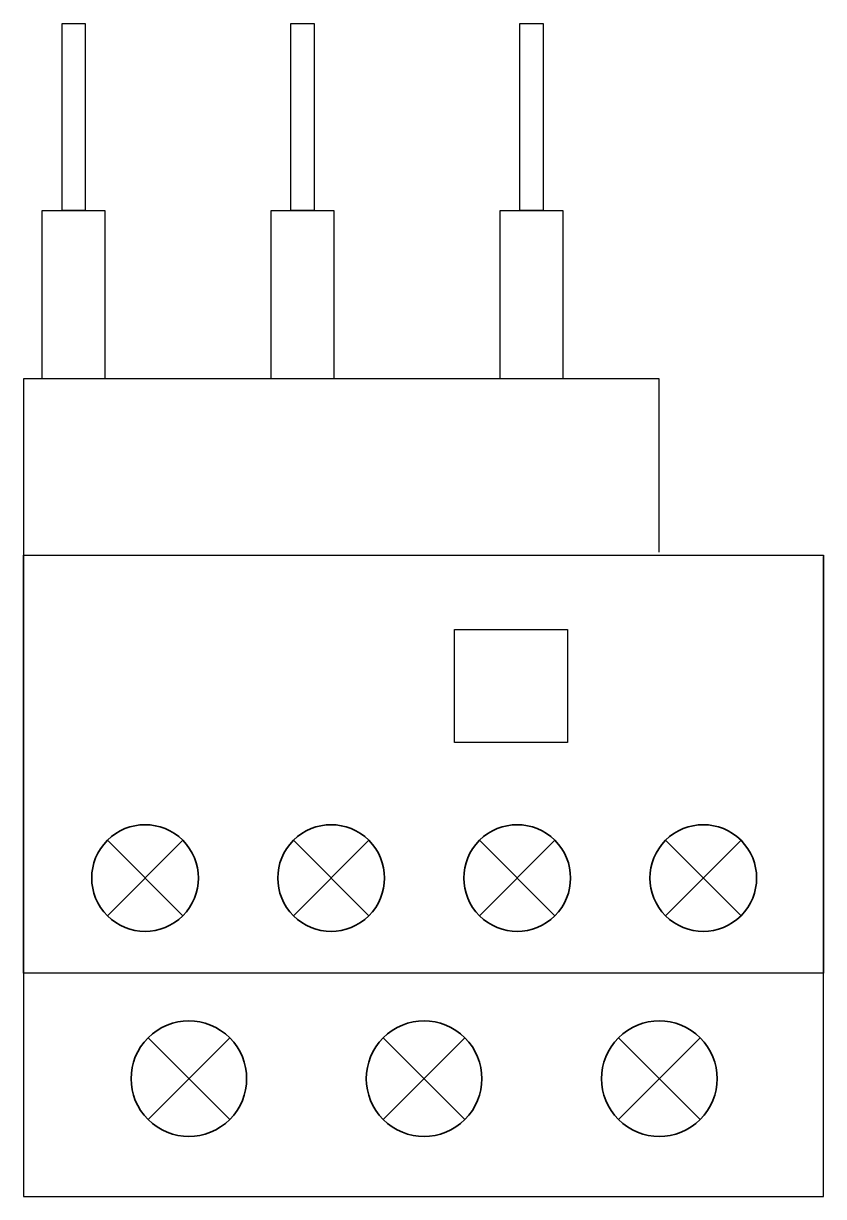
# Model space of a CAD drawing. Header units: inches. Extents: x -1.3 to 43.7, y -65.8 to 0.2.
import ezdxf

# ---------------------------------------------------------------- set-up
doc = ezdxf.new("R2010")
doc.units = ezdxf.units.IN
doc.header["$MEASUREMENT"] = 0
doc.layers.add('Layer 1', color=7, linetype='Continuous')

# ---------------------------------------------------------------- blocks, each defined once
blk = doc.blocks.new('block 5')
at = {"layer": 'Layer 1', "color": 7, "lineweight": 30}
for points in [[(127.346, -55.316), (123.819, -55.316), (123.819, -45.847), (127.346, -45.847), (127.346, -55.316)], [(126.235, -65.847), (124.931, -65.847), (124.931, -55.316), (126.235, -55.316), (126.235, -65.847)]]:
    blk.add_lwpolyline(points, dxfattribs=at)
blk = doc.blocks.new('block 6')
at = {"layer": 'Layer 1', "color": 7, "lineweight": 30}
for points in [[(140.223, -55.316), (136.695, -55.316), (136.695, -45.847), (140.223, -45.847), (140.223, -55.316)], [(139.111, -65.847), (137.807, -65.847), (137.807, -55.316), (139.111, -55.316), (139.111, -65.847)]]:
    blk.add_lwpolyline(points, dxfattribs=at)
blk = doc.blocks.new('block 7')
at = {"layer": 'Layer 1', "color": 7, "lineweight": 30}
for points in [[(153.099, -55.316), (149.572, -55.316), (149.572, -45.847), (153.099, -45.847), (153.099, -55.316)], [(151.987, -65.847), (150.683, -65.847), (150.683, -55.316), (151.987, -55.316), (151.987, -65.847)]]:
    blk.add_lwpolyline(points, dxfattribs=at)
blk = doc.blocks.new('block 4')
at = {"layer": 'Layer 1'}
for name in ['block 5', 'block 6', 'block 7']:
    blk.add_blockref(name, (0, 0), dxfattribs=at)
blk = doc.blocks.new('block 3')
at = {"layer": 'Layer 1', "color": 7, "lineweight": 30}
blk.add_lwpolyline([(118.396, -36.098), (118.396, -45.847), (154.158, -45.847), (154.158, 0.153), (109.158, 0.153), (109.158, -35.86)], dxfattribs=at)
at = {"layer": 'Layer 1'}
blk.add_blockref('block 4', (0, 0), dxfattribs=at)
blk = doc.blocks.new('block 10')
at = {"layer": 'Layer 1', "color": 7, "lineweight": 30}
for points in [[(145.197, -15.645), (149.439, -19.888)], [(145.197, -19.888), (149.439, -15.646)]]:
    blk.add_lwpolyline(points, dxfattribs=at)
blk = doc.blocks.new('block 9')
at = {"layer": 'Layer 1', "color": 7, "lineweight": 35}
blk.add_open_spline([(145.197, -19.888), (146.368, -21.06), (148.268, -21.06), (149.439, -19.888), (150.611, -18.717), (150.611, -16.817), (149.439, -15.646), (148.267, -14.474), (146.368, -14.474), (145.197, -15.645), (144.025, -16.817), (144.025, -18.717), (145.197, -19.888)], degree=3, knots=[0, 0, 0, 0, 1, 1, 1, 2, 2, 2, 3, 3, 3, 4, 4, 4, 4], dxfattribs=at)
at = {"layer": 'Layer 1'}
blk.add_blockref('block 10', (0, 0), dxfattribs=at)
blk = doc.blocks.new('block 12')
at = {"layer": 'Layer 1', "color": 7, "lineweight": 30}
for points in [[(134.731, -15.645), (138.974, -19.888)], [(134.731, -19.888), (138.973, -15.646)]]:
    blk.add_lwpolyline(points, dxfattribs=at)
blk = doc.blocks.new('block 11')
at = {"layer": 'Layer 1', "color": 7, "lineweight": 35}
blk.add_open_spline([(134.731, -19.888), (135.902, -21.06), (137.802, -21.06), (138.974, -19.888), (140.145, -18.717), (140.145, -16.817), (138.974, -15.646), (137.802, -14.474), (135.902, -14.474), (134.731, -15.645), (133.559, -16.817), (133.559, -18.717), (134.731, -19.888)], degree=3, knots=[0, 0, 0, 0, 1, 1, 1, 2, 2, 2, 3, 3, 3, 4, 4, 4, 4], dxfattribs=at)
at = {"layer": 'Layer 1'}
blk.add_blockref('block 12', (0, 0), dxfattribs=at)
blk = doc.blocks.new('block 14')
at = {"layer": 'Layer 1', "color": 7, "lineweight": 30}
for points in [[(124.265, -15.645), (128.508, -19.888)], [(124.265, -19.888), (128.507, -15.646)]]:
    blk.add_lwpolyline(points, dxfattribs=at)
blk = doc.blocks.new('block 13')
at = {"layer": 'Layer 1', "color": 7, "lineweight": 35}
blk.add_open_spline([(124.265, -19.888), (125.437, -21.06), (127.336, -21.06), (128.508, -19.888), (129.679, -18.717), (129.679, -16.817), (128.508, -15.646), (127.336, -14.474), (125.437, -14.474), (124.265, -15.645), (123.093, -16.817), (123.093, -18.717), (124.265, -19.888)], degree=3, knots=[0, 0, 0, 0, 1, 1, 1, 2, 2, 2, 3, 3, 3, 4, 4, 4, 4], dxfattribs=at)
at = {"layer": 'Layer 1'}
blk.add_blockref('block 14', (0, 0), dxfattribs=at)
blk = doc.blocks.new('block 16')
at = {"layer": 'Layer 1', "color": 7, "lineweight": 30}
for points in [[(113.799, -15.645), (118.042, -19.888)], [(113.799, -19.888), (118.042, -15.646)]]:
    blk.add_lwpolyline(points, dxfattribs=at)
blk = doc.blocks.new('block 15')
at = {"layer": 'Layer 1', "color": 7, "lineweight": 35}
blk.add_open_spline([(113.799, -19.888), (114.971, -21.06), (116.87, -21.06), (118.042, -19.888), (119.213, -18.717), (119.213, -16.817), (118.042, -15.646), (116.87, -14.474), (114.971, -14.474), (113.799, -15.645), (112.628, -16.817), (112.627, -18.717), (113.799, -19.888)], degree=3, knots=[0, 0, 0, 0, 1, 1, 1, 2, 2, 2, 3, 3, 3, 4, 4, 4, 4], dxfattribs=at)
at = {"layer": 'Layer 1'}
blk.add_blockref('block 16', (0, 0), dxfattribs=at)
blk = doc.blocks.new('block 8')
at = {"layer": 'Layer 1'}
for name in ['block 15', 'block 13', 'block 11', 'block 9']:
    blk.add_blockref(name, (0, 0), dxfattribs=at)
blk = doc.blocks.new('block 17')
at = {"layer": 'Layer 1', "color": 7, "lineweight": 30}
blk.add_lwpolyline([(129.911, -31.75), (123.561, -31.75), (123.561, -25.4), (129.911, -25.4), (129.911, -31.75)], dxfattribs=at)
blk = doc.blocks.new('block 20')
at = {"layer": 'Layer 1', "color": 7, "lineweight": 30}
for points in [[(142.556, -4.18), (147.152, -8.776)], [(142.556, -8.776), (147.152, -4.18)]]:
    blk.add_lwpolyline(points, dxfattribs=at)
blk = doc.blocks.new('block 19')
at = {"layer": 'Layer 1', "color": 7, "lineweight": 35}
blk.add_open_spline([(142.556, -8.776), (143.825, -10.045), (145.883, -10.045), (147.152, -8.776), (148.421, -7.507), (148.421, -5.449), (147.152, -4.18), (145.882, -2.911), (143.825, -2.911), (142.556, -4.18), (141.287, -5.449), (141.286, -7.507), (142.556, -8.776)], degree=3, knots=[0, 0, 0, 0, 1, 1, 1, 2, 2, 2, 3, 3, 3, 4, 4, 4, 4], dxfattribs=at)
at = {"layer": 'Layer 1'}
blk.add_blockref('block 20', (0, 0), dxfattribs=at)
blk = doc.blocks.new('block 22')
at = {"layer": 'Layer 1', "color": 7, "lineweight": 30}
for points in [[(129.327, -4.18), (133.923, -8.776)], [(129.327, -8.776), (133.923, -4.18)]]:
    blk.add_lwpolyline(points, dxfattribs=at)
blk = doc.blocks.new('block 21')
at = {"layer": 'Layer 1', "color": 7, "lineweight": 35}
blk.add_open_spline([(129.327, -8.776), (130.596, -10.045), (132.653, -10.045), (133.923, -8.776), (135.192, -7.507), (135.192, -5.449), (133.923, -4.18), (132.653, -2.911), (130.596, -2.911), (129.327, -4.18), (128.057, -5.449), (128.057, -7.507), (129.327, -8.776)], degree=3, knots=[0, 0, 0, 0, 1, 1, 1, 2, 2, 2, 3, 3, 3, 4, 4, 4, 4], dxfattribs=at)
at = {"layer": 'Layer 1'}
blk.add_blockref('block 22', (0, 0), dxfattribs=at)
blk = doc.blocks.new('block 24')
at = {"layer": 'Layer 1', "color": 7, "lineweight": 30}
for points in [[(116.098, -4.18), (120.694, -8.776)], [(116.098, -8.776), (120.693, -4.18)]]:
    blk.add_lwpolyline(points, dxfattribs=at)
blk = doc.blocks.new('block 23')
at = {"layer": 'Layer 1', "color": 7, "lineweight": 35}
blk.add_open_spline([(116.098, -8.776), (117.367, -10.045), (119.424, -10.045), (120.694, -8.776), (121.963, -7.507), (121.963, -5.449), (120.694, -4.18), (119.424, -2.911), (117.367, -2.911), (116.098, -4.18), (114.828, -5.449), (114.828, -7.507), (116.098, -8.776)], degree=3, knots=[0, 0, 0, 0, 1, 1, 1, 2, 2, 2, 3, 3, 3, 4, 4, 4, 4], dxfattribs=at)
at = {"layer": 'Layer 1'}
blk.add_blockref('block 24', (0, 0), dxfattribs=at)
blk = doc.blocks.new('block 18')
at = {"layer": 'Layer 1'}
for name in ['block 23', 'block 21', 'block 19']:
    blk.add_blockref(name, (0, 0), dxfattribs=at)

msp = doc.modelspace()

# ---------------------------------------------------------------- linework, layer by layer
at = {"layer": 'Layer 1', "color": 7, "lineweight": 30}
msp.add_lwpolyline([(-1.253, -29.758), (43.747, -29.758), (43.747, -53.291), (-1.253, -53.291), (-1.253, -29.758)], dxfattribs=at)

# ---------------------------------------------------------------- block references
at = {"layer": 'Layer 1', "rotation": 180}
for name in ['block 3', 'block 17', 'block 8', 'block 18']:
    msp.add_blockref(name, (152.904, -65.696), dxfattribs=at)

doc.saveas('drawing.dxf')
